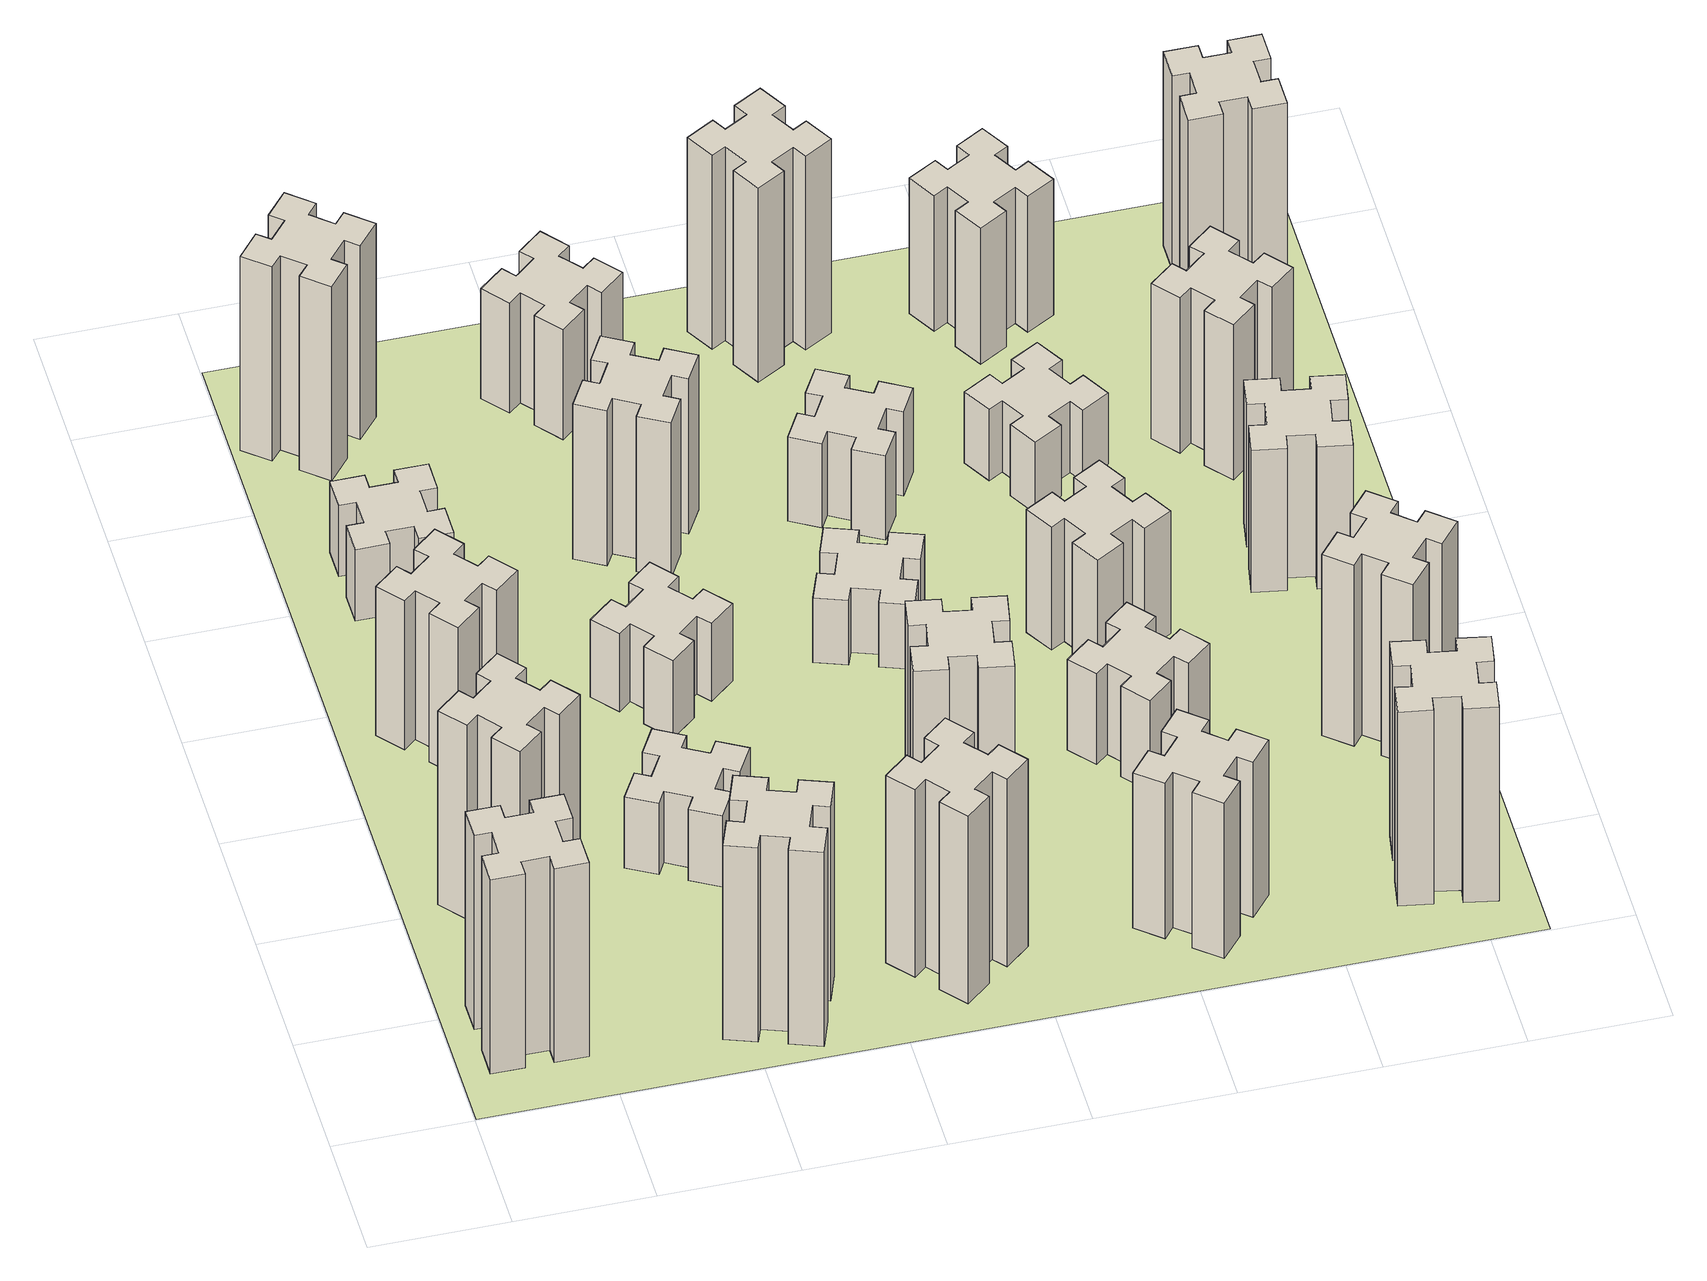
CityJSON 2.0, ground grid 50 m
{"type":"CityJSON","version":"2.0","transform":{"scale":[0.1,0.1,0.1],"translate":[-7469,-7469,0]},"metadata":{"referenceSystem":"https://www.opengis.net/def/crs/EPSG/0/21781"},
"CityObjects":{
"building1":{"type":"Building","attributes":{"class":"1000","function":"1000","usage":"1000","yearOfConstruction":2016,"roofType":"1000","measuredHeight":90,"storeysAboveGround":30,"storeysBelowGround":0},"geometry":[{"type":"Solid","lod":"1","boundaries":[[[[0,1,2,3,4,5,6,7,8,9,10,11,12,13,14,15,16,17,18,19]],[[17,16,20,21]],[[16,15,22,20]],[[15,14,23,22]],[[14,13,24,23]],[[13,12,25,24]],[[12,11,26,25]],[[11,10,27,26]],[[10,9,28,27]],[[9,8,29,28]],[[8,7,30,29]],[[7,6,31,30]],[[6,5,32,31]],[[5,4,33,32]],[[4,3,34,33]],[[3,2,35,34]],[[2,1,36,35]],[[1,0,37,36]],[[0,19,38,37]],[[19,18,39,38]],[[18,17,21,39]],[[24,25,26,27,28,29,30,31,32,33,34,35,36,37,38,39,21,20,22,23]]]]}]},
"building2":{"type":"Building","attributes":{"class":"1000","function":"1000","usage":"1000","yearOfConstruction":2016,"roofType":"1000","measuredHeight":90,"storeysAboveGround":30,"storeysBelowGround":0},"geometry":[{"type":"Solid","lod":"1","boundaries":[[[[40,41,42,43,44,45,46,47,48,49,50,51,52,53,54,55,56,57,58,59]],[[57,56,60,61]],[[56,55,62,60]],[[55,54,63,62]],[[54,53,64,63]],[[53,52,65,64]],[[52,51,66,65]],[[51,50,67,66]],[[50,49,68,67]],[[49,48,69,68]],[[48,47,70,69]],[[47,46,71,70]],[[46,45,72,71]],[[45,44,73,72]],[[44,43,74,73]],[[43,42,75,74]],[[42,41,76,75]],[[41,40,77,76]],[[40,59,78,77]],[[59,58,79,78]],[[58,57,61,79]],[[64,65,66,67,68,69,70,71,72,73,74,75,76,77,78,79,61,60,62,63]]]]}]},
"building3":{"type":"Building","attributes":{"class":"1000","function":"1000","usage":"1000","yearOfConstruction":2016,"roofType":"1000","measuredHeight":69,"storeysAboveGround":30,"storeysBelowGround":0},"geometry":[{"type":"Solid","lod":"1","boundaries":[[[[80,81,82,83,84,85,86,87,88,89,90,91,92,93,94,95,96,97,98,99]],[[97,96,100,101]],[[96,95,102,100]],[[95,94,103,102]],[[94,93,104,103]],[[93,92,105,104]],[[92,91,106,105]],[[91,90,107,106]],[[90,89,108,107]],[[89,88,109,108]],[[88,87,110,109]],[[87,86,111,110]],[[86,85,112,111]],[[85,84,113,112]],[[84,83,114,113]],[[83,82,115,114]],[[82,81,116,115]],[[81,80,117,116]],[[80,99,118,117]],[[99,98,119,118]],[[98,97,101,119]],[[104,105,106,107,108,109,110,111,112,113,114,115,116,117,118,119,101,100,102,103]]]]}]},
"building4":{"type":"Building","attributes":{"class":"1000","function":"1000","usage":"1000","yearOfConstruction":2016,"roofType":"1000","measuredHeight":33,"storeysAboveGround":30,"storeysBelowGround":0},"geometry":[{"type":"Solid","lod":"1","boundaries":[[[[120,121,122,123,124,125,126,127,128,129,130,131,132,133,134,135,136,137,138,139]],[[137,136,140,141]],[[136,135,142,140]],[[135,134,143,142]],[[134,133,144,143]],[[133,132,145,144]],[[132,131,146,145]],[[131,130,147,146]],[[130,129,148,147]],[[129,128,149,148]],[[128,127,150,149]],[[127,126,151,150]],[[126,125,152,151]],[[125,124,153,152]],[[124,123,154,153]],[[123,122,155,154]],[[122,121,156,155]],[[121,120,157,156]],[[120,139,158,157]],[[139,138,159,158]],[[138,137,141,159]],[[144,145,146,147,148,149,150,151,152,153,154,155,156,157,158,159,141,140,142,143]]]]}]},
"building5":{"type":"Building","attributes":{"class":"1000","function":"1000","usage":"1000","yearOfConstruction":2016,"roofType":"1000","measuredHeight":90,"storeysAboveGround":30,"storeysBelowGround":0},"geometry":[{"type":"Solid","lod":"1","boundaries":[[[[160,161,162,163,164,165,166,167,168,169,170,171,172,173,174,175,176,177,178,179]],[[177,176,180,181]],[[176,175,182,180]],[[175,174,183,182]],[[174,173,184,183]],[[173,172,185,184]],[[172,171,186,185]],[[171,170,187,186]],[[170,169,188,187]],[[169,168,189,188]],[[168,167,190,189]],[[167,166,191,190]],[[166,165,192,191]],[[165,164,193,192]],[[164,163,194,193]],[[163,162,195,194]],[[162,161,196,195]],[[161,160,197,196]],[[160,179,198,197]],[[179,178,199,198]],[[178,177,181,199]],[[184,185,186,187,188,189,190,191,192,193,194,195,196,197,198,199,181,180,182,183]]]]}]},
"building6":{"type":"Building","attributes":{"class":"1000","function":"1000","usage":"1000","yearOfConstruction":2016,"roofType":"1000","measuredHeight":90,"storeysAboveGround":30,"storeysBelowGround":0},"geometry":[{"type":"Solid","lod":"1","boundaries":[[[[200,201,202,203,204,205,206,207,208,209,210,211,212,213,214,215,216,217,218,219]],[[217,216,220,221]],[[216,215,222,220]],[[215,214,223,222]],[[214,213,224,223]],[[213,212,225,224]],[[212,211,226,225]],[[211,210,227,226]],[[210,209,228,227]],[[209,208,229,228]],[[208,207,230,229]],[[207,206,231,230]],[[206,205,232,231]],[[205,204,233,232]],[[204,203,234,233]],[[203,202,235,234]],[[202,201,236,235]],[[201,200,237,236]],[[200,219,238,237]],[[219,218,239,238]],[[218,217,221,239]],[[224,225,226,227,228,229,230,231,232,233,234,235,236,237,238,239,221,220,222,223]]]]}]},
"building7":{"type":"Building","attributes":{"class":"1000","function":"1000","usage":"1000","yearOfConstruction":2016,"roofType":"1000","measuredHeight":33,"storeysAboveGround":30,"storeysBelowGround":0},"geometry":[{"type":"Solid","lod":"1","boundaries":[[[[240,241,242,243,244,245,246,247,248,249,250,251,252,253,254,255,256,257,258,259]],[[257,256,260,261]],[[256,255,262,260]],[[255,254,263,262]],[[254,253,264,263]],[[253,252,265,264]],[[252,251,266,265]],[[251,250,267,266]],[[250,249,268,267]],[[249,248,269,268]],[[248,247,270,269]],[[247,246,271,270]],[[246,245,272,271]],[[245,244,273,272]],[[244,243,274,273]],[[243,242,275,274]],[[242,241,276,275]],[[241,240,277,276]],[[240,259,278,277]],[[259,258,279,278]],[[258,257,261,279]],[[264,265,266,267,268,269,270,271,272,273,274,275,276,277,278,279,261,260,262,263]]]]}]},
"building8":{"type":"Building","attributes":{"class":"1000","function":"1000","usage":"1000","yearOfConstruction":2016,"roofType":"1000","measuredHeight":36,"storeysAboveGround":30,"storeysBelowGround":0},"geometry":[{"type":"Solid","lod":"1","boundaries":[[[[280,281,282,283,284,285,286,287,288,289,290,291,292,293,294,295,296,297,298,299]],[[297,296,300,301]],[[296,295,302,300]],[[295,294,303,302]],[[294,293,304,303]],[[293,292,305,304]],[[292,291,306,305]],[[291,290,307,306]],[[290,289,308,307]],[[289,288,309,308]],[[288,287,310,309]],[[287,286,311,310]],[[286,285,312,311]],[[285,284,313,312]],[[284,283,314,313]],[[283,282,315,314]],[[282,281,316,315]],[[281,280,317,316]],[[280,299,318,317]],[[299,298,319,318]],[[298,297,301,319]],[[304,305,306,307,308,309,310,311,312,313,314,315,316,317,318,319,301,300,302,303]]]]}]},
"building9":{"type":"Building","attributes":{"class":"1000","function":"1000","usage":"1000","yearOfConstruction":2016,"roofType":"1000","measuredHeight":87,"storeysAboveGround":30,"storeysBelowGround":0},"geometry":[{"type":"Solid","lod":"1","boundaries":[[[[320,321,322,323,324,325,326,327,328,329,330,331,332,333,334,335,336,337,338,339]],[[337,336,340,341]],[[336,335,342,340]],[[335,334,343,342]],[[334,333,344,343]],[[333,332,345,344]],[[332,331,346,345]],[[331,330,347,346]],[[330,329,348,347]],[[329,328,349,348]],[[328,327,350,349]],[[327,326,351,350]],[[326,325,352,351]],[[325,324,353,352]],[[324,323,354,353]],[[323,322,355,354]],[[322,321,356,355]],[[321,320,357,356]],[[320,339,358,357]],[[339,338,359,358]],[[338,337,341,359]],[[344,345,346,347,348,349,350,351,352,353,354,355,356,357,358,359,341,340,342,343]]]]}]},
"building10":{"type":"Building","attributes":{"class":"1000","function":"1000","usage":"1000","yearOfConstruction":2016,"roofType":"1000","measuredHeight":72,"storeysAboveGround":30,"storeysBelowGround":0},"geometry":[{"type":"Solid","lod":"1","boundaries":[[[[360,361,362,363,364,365,366,367,368,369,370,371,372,373,374,375,376,377,378,379]],[[377,376,380,381]],[[376,375,382,380]],[[375,374,383,382]],[[374,373,384,383]],[[373,372,385,384]],[[372,371,386,385]],[[371,370,387,386]],[[370,369,388,387]],[[369,368,389,388]],[[368,367,390,389]],[[367,366,391,390]],[[366,365,392,391]],[[365,364,393,392]],[[364,363,394,393]],[[363,362,395,394]],[[362,361,396,395]],[[361,360,397,396]],[[360,379,398,397]],[[379,378,399,398]],[[378,377,381,399]],[[384,385,386,387,388,389,390,391,392,393,394,395,396,397,398,399,381,380,382,383]]]]}]},
"building11":{"type":"Building","attributes":{"class":"1000","function":"1000","usage":"1000","yearOfConstruction":2016,"roofType":"1000","measuredHeight":51,"storeysAboveGround":30,"storeysBelowGround":0},"geometry":[{"type":"Solid","lod":"1","boundaries":[[[[400,401,402,403,404,405,406,407,408,409,410,411,412,413,414,415,416,417,418,419]],[[417,416,420,421]],[[416,415,422,420]],[[415,414,423,422]],[[414,413,424,423]],[[413,412,425,424]],[[412,411,426,425]],[[411,410,427,426]],[[410,409,428,427]],[[409,408,429,428]],[[408,407,430,429]],[[407,406,431,430]],[[406,405,432,431]],[[405,404,433,432]],[[404,403,434,433]],[[403,402,435,434]],[[402,401,436,435]],[[401,400,437,436]],[[400,419,438,437]],[[419,418,439,438]],[[418,417,421,439]],[[424,425,426,427,428,429,430,431,432,433,434,435,436,437,438,439,421,420,422,423]]]]}]},
"building12":{"type":"Building","attributes":{"class":"1000","function":"1000","usage":"1000","yearOfConstruction":2016,"roofType":"1000","measuredHeight":75,"storeysAboveGround":30,"storeysBelowGround":0},"geometry":[{"type":"Solid","lod":"1","boundaries":[[[[440,441,442,443,444,445,446,447,448,449,450,451,452,453,454,455,456,457,458,459]],[[457,456,460,461]],[[456,455,462,460]],[[455,454,463,462]],[[454,453,464,463]],[[453,452,465,464]],[[452,451,466,465]],[[451,450,467,466]],[[450,449,468,467]],[[449,448,469,468]],[[448,447,470,469]],[[447,446,471,470]],[[446,445,472,471]],[[445,444,473,472]],[[444,443,474,473]],[[443,442,475,474]],[[442,441,476,475]],[[441,440,477,476]],[[440,459,478,477]],[[459,458,479,478]],[[458,457,461,479]],[[464,465,466,467,468,469,470,471,472,473,474,475,476,477,478,479,461,460,462,463]]]]}]},
"building13":{"type":"Building","attributes":{"class":"1000","function":"1000","usage":"1000","yearOfConstruction":2016,"roofType":"1000","measuredHeight":30,"storeysAboveGround":30,"storeysBelowGround":0},"geometry":[{"type":"Solid","lod":"1","boundaries":[[[[480,481,482,483,484,485,486,487,488,489,490,491,492,493,494,495,496,497,498,499]],[[497,496,500,501]],[[496,495,502,500]],[[495,494,503,502]],[[494,493,504,503]],[[493,492,505,504]],[[492,491,506,505]],[[491,490,507,506]],[[490,489,508,507]],[[489,488,509,508]],[[488,487,510,509]],[[487,486,511,510]],[[486,485,512,511]],[[485,484,513,512]],[[484,483,514,513]],[[483,482,515,514]],[[482,481,516,515]],[[481,480,517,516]],[[480,499,518,517]],[[499,498,519,518]],[[498,497,501,519]],[[504,505,506,507,508,509,510,511,512,513,514,515,516,517,518,519,501,500,502,503]]]]}]},
"building14":{"type":"Building","attributes":{"class":"1000","function":"1000","usage":"1000","yearOfConstruction":2016,"roofType":"1000","measuredHeight":72,"storeysAboveGround":30,"storeysBelowGround":0},"geometry":[{"type":"Solid","lod":"1","boundaries":[[[[520,521,522,523,524,525,526,527,528,529,530,531,532,533,534,535,536,537,538,539]],[[537,536,540,541]],[[536,535,542,540]],[[535,534,543,542]],[[534,533,544,543]],[[533,532,545,544]],[[532,531,546,545]],[[531,530,547,546]],[[530,529,548,547]],[[529,528,549,548]],[[528,527,550,549]],[[527,526,551,550]],[[526,525,552,551]],[[525,524,553,552]],[[524,523,554,553]],[[523,522,555,554]],[[522,521,556,555]],[[521,520,557,556]],[[520,539,558,557]],[[539,538,559,558]],[[538,537,541,559]],[[544,545,546,547,548,549,550,551,552,553,554,555,556,557,558,559,541,540,542,543]]]]}]},
"building15":{"type":"Building","attributes":{"class":"1000","function":"1000","usage":"1000","yearOfConstruction":2016,"roofType":"1000","measuredHeight":39,"storeysAboveGround":30,"storeysBelowGround":0},"geometry":[{"type":"Solid","lod":"1","boundaries":[[[[560,561,562,563,564,565,566,567,568,569,570,571,572,573,574,575,576,577,578,579]],[[577,576,580,581]],[[576,575,582,580]],[[575,574,583,582]],[[574,573,584,583]],[[573,572,585,584]],[[572,571,586,585]],[[571,570,587,586]],[[570,569,588,587]],[[569,568,589,588]],[[568,567,590,589]],[[567,566,591,590]],[[566,565,592,591]],[[565,564,593,592]],[[564,563,594,593]],[[563,562,595,594]],[[562,561,596,595]],[[561,560,597,596]],[[560,579,598,597]],[[579,578,599,598]],[[578,577,581,599]],[[584,585,586,587,588,589,590,591,592,593,594,595,596,597,598,599,581,580,582,583]]]]}]},
"building16":{"type":"Building","attributes":{"class":"1000","function":"1000","usage":"1000","yearOfConstruction":2016,"roofType":"1000","measuredHeight":90,"storeysAboveGround":30,"storeysBelowGround":0},"geometry":[{"type":"Solid","lod":"1","boundaries":[[[[600,601,602,603,604,605,606,607,608,609,610,611,612,613,614,615,616,617,618,619]],[[617,616,620,621]],[[616,615,622,620]],[[615,614,623,622]],[[614,613,624,623]],[[613,612,625,624]],[[612,611,626,625]],[[611,610,627,626]],[[610,609,628,627]],[[609,608,629,628]],[[608,607,630,629]],[[607,606,631,630]],[[606,605,632,631]],[[605,604,633,632]],[[604,603,634,633]],[[603,602,635,634]],[[602,601,636,635]],[[601,600,637,636]],[[600,619,638,637]],[[619,618,639,638]],[[618,617,621,639]],[[624,625,626,627,628,629,630,631,632,633,634,635,636,637,638,639,621,620,622,623]]]]}]},
"building17":{"type":"Building","attributes":{"class":"1000","function":"1000","usage":"1000","yearOfConstruction":2016,"roofType":"1000","measuredHeight":42,"storeysAboveGround":30,"storeysBelowGround":0},"geometry":[{"type":"Solid","lod":"1","boundaries":[[[[640,641,642,643,644,645,646,647,648,649,650,651,652,653,654,655,656,657,658,659]],[[657,656,660,661]],[[656,655,662,660]],[[655,654,663,662]],[[654,653,664,663]],[[653,652,665,664]],[[652,651,666,665]],[[651,650,667,666]],[[650,649,668,667]],[[649,648,669,668]],[[648,647,670,669]],[[647,646,671,670]],[[646,645,672,671]],[[645,644,673,672]],[[644,643,674,673]],[[643,642,675,674]],[[642,641,676,675]],[[641,640,677,676]],[[640,659,678,677]],[[659,658,679,678]],[[658,657,661,679]],[[664,665,666,667,668,669,670,671,672,673,674,675,676,677,678,679,661,660,662,663]]]]}]},
"building18":{"type":"Building","attributes":{"class":"1000","function":"1000","usage":"1000","yearOfConstruction":2016,"roofType":"1000","measuredHeight":57,"storeysAboveGround":30,"storeysBelowGround":0},"geometry":[{"type":"Solid","lod":"1","boundaries":[[[[680,681,682,683,684,685,686,687,688,689,690,691,692,693,694,695,696,697,698,699]],[[697,696,700,701]],[[696,695,702,700]],[[695,694,703,702]],[[694,693,704,703]],[[693,692,705,704]],[[692,691,706,705]],[[691,690,707,706]],[[690,689,708,707]],[[689,688,709,708]],[[688,687,710,709]],[[687,686,711,710]],[[686,685,712,711]],[[685,684,713,712]],[[684,683,714,713]],[[683,682,715,714]],[[682,681,716,715]],[[681,680,717,716]],[[680,699,718,717]],[[699,698,719,718]],[[698,697,701,719]],[[704,705,706,707,708,709,710,711,712,713,714,715,716,717,718,719,701,700,702,703]]]]}]},
"building19":{"type":"Building","attributes":{"class":"1000","function":"1000","usage":"1000","yearOfConstruction":2016,"roofType":"1000","measuredHeight":33,"storeysAboveGround":30,"storeysBelowGround":0},"geometry":[{"type":"Solid","lod":"1","boundaries":[[[[720,721,722,723,724,725,726,727,728,729,730,731,732,733,734,735,736,737,738,739]],[[737,736,740,741]],[[736,735,742,740]],[[735,734,743,742]],[[734,733,744,743]],[[733,732,745,744]],[[732,731,746,745]],[[731,730,747,746]],[[730,729,748,747]],[[729,728,749,748]],[[728,727,750,749]],[[727,726,751,750]],[[726,725,752,751]],[[725,724,753,752]],[[724,723,754,753]],[[723,722,755,754]],[[722,721,756,755]],[[721,720,757,756]],[[720,739,758,757]],[[739,738,759,758]],[[738,737,741,759]],[[744,745,746,747,748,749,750,751,752,753,754,755,756,757,758,759,741,740,742,743]]]]}]},
"building20":{"type":"Building","attributes":{"class":"1000","function":"1000","usage":"1000","yearOfConstruction":2016,"roofType":"1000","measuredHeight":90,"storeysAboveGround":30,"storeysBelowGround":0},"geometry":[{"type":"Solid","lod":"1","boundaries":[[[[760,761,762,763,764,765,766,767,768,769,770,771,772,773,774,775,776,777,778,779]],[[777,776,780,781]],[[776,775,782,780]],[[775,774,783,782]],[[774,773,784,783]],[[773,772,785,784]],[[772,771,786,785]],[[771,770,787,786]],[[770,769,788,787]],[[769,768,789,788]],[[768,767,790,789]],[[767,766,791,790]],[[766,765,792,791]],[[765,764,793,792]],[[764,763,794,793]],[[763,762,795,794]],[[762,761,796,795]],[[761,760,797,796]],[[760,779,798,797]],[[779,778,799,798]],[[778,777,781,799]],[[784,785,786,787,788,789,790,791,792,793,794,795,796,797,798,799,781,780,782,783]]]]}]},
"building21":{"type":"Building","attributes":{"class":"1000","function":"1000","usage":"1000","yearOfConstruction":2016,"roofType":"1000","measuredHeight":63,"storeysAboveGround":30,"storeysBelowGround":0},"geometry":[{"type":"Solid","lod":"1","boundaries":[[[[800,801,802,803,804,805,806,807,808,809,810,811,812,813,814,815,816,817,818,819]],[[817,816,820,821]],[[816,815,822,820]],[[815,814,823,822]],[[814,813,824,823]],[[813,812,825,824]],[[812,811,826,825]],[[811,810,827,826]],[[810,809,828,827]],[[809,808,829,828]],[[808,807,830,829]],[[807,806,831,830]],[[806,805,832,831]],[[805,804,833,832]],[[804,803,834,833]],[[803,802,835,834]],[[802,801,836,835]],[[801,800,837,836]],[[800,819,838,837]],[[819,818,839,838]],[[818,817,821,839]],[[824,825,826,827,828,829,830,831,832,833,834,835,836,837,838,839,821,820,822,823]]]]}]},
"building22":{"type":"Building","attributes":{"class":"1000","function":"1000","usage":"1000","yearOfConstruction":2016,"roofType":"1000","measuredHeight":84,"storeysAboveGround":30,"storeysBelowGround":0},"geometry":[{"type":"Solid","lod":"1","boundaries":[[[[840,841,842,843,844,845,846,847,848,849,850,851,852,853,854,855,856,857,858,859]],[[857,856,860,861]],[[856,855,862,860]],[[855,854,863,862]],[[854,853,864,863]],[[853,852,865,864]],[[852,851,866,865]],[[851,850,867,866]],[[850,849,868,867]],[[849,848,869,868]],[[848,847,870,869]],[[847,846,871,870]],[[846,845,872,871]],[[845,844,873,872]],[[844,843,874,873]],[[843,842,875,874]],[[842,841,876,875]],[[841,840,877,876]],[[840,859,878,877]],[[859,858,879,878]],[[858,857,861,879]],[[864,865,866,867,868,869,870,871,872,873,874,875,876,877,878,879,861,860,862,863]]]]}]},
"building23":{"type":"Building","attributes":{"class":"1000","function":"1000","usage":"1000","yearOfConstruction":2016,"roofType":"1000","measuredHeight":66,"storeysAboveGround":30,"storeysBelowGround":0},"geometry":[{"type":"Solid","lod":"1","boundaries":[[[[880,881,882,883,884,885,886,887,888,889,890,891,892,893,894,895,896,897,898,899]],[[897,896,900,901]],[[896,895,902,900]],[[895,894,903,902]],[[894,893,904,903]],[[893,892,905,904]],[[892,891,906,905]],[[891,890,907,906]],[[890,889,908,907]],[[889,888,909,908]],[[888,887,910,909]],[[887,886,911,910]],[[886,885,912,911]],[[885,884,913,912]],[[884,883,914,913]],[[883,882,915,914]],[[882,881,916,915]],[[881,880,917,916]],[[880,899,918,917]],[[899,898,919,918]],[[898,897,901,919]],[[904,905,906,907,908,909,910,911,912,913,914,915,916,917,918,919,901,900,902,903]]]]}]},
"building24":{"type":"Building","attributes":{"class":"1000","function":"1000","usage":"1000","yearOfConstruction":2016,"roofType":"1000","measuredHeight":72,"storeysAboveGround":30,"storeysBelowGround":0},"geometry":[{"type":"Solid","lod":"1","boundaries":[[[[920,921,922,923,924,925,926,927,928,929,930,931,932,933,934,935,936,937,938,939]],[[937,936,940,941]],[[936,935,942,940]],[[935,934,943,942]],[[934,933,944,943]],[[933,932,945,944]],[[932,931,946,945]],[[931,930,947,946]],[[930,929,948,947]],[[929,928,949,948]],[[928,927,950,949]],[[927,926,951,950]],[[926,925,952,951]],[[925,924,953,952]],[[924,923,954,953]],[[923,922,955,954]],[[922,921,956,955]],[[921,920,957,956]],[[920,939,958,957]],[[939,938,959,958]],[[938,937,941,959]],[[944,945,946,947,948,949,950,951,952,953,954,955,956,957,958,959,941,940,942,943]]]]}]},
"building25":{"type":"Building","attributes":{"class":"1000","function":"1000","usage":"1000","yearOfConstruction":2016,"roofType":"1000","measuredHeight":90,"storeysAboveGround":30,"storeysBelowGround":0},"geometry":[{"type":"Solid","lod":"1","boundaries":[[[[960,961,962,963,964,965,966,967,968,969,970,971,972,973,974,975,976,977,978,979]],[[977,976,980,981]],[[976,975,982,980]],[[975,974,983,982]],[[974,973,984,983]],[[973,972,985,984]],[[972,971,986,985]],[[971,970,987,986]],[[970,969,988,987]],[[969,968,989,988]],[[968,967,990,989]],[[967,966,991,990]],[[966,965,992,991]],[[965,964,993,992]],[[964,963,994,993]],[[963,962,995,994]],[[962,961,996,995]],[[961,960,997,996]],[[960,979,998,997]],[[979,978,999,998]],[[978,977,981,999]],[[984,985,986,987,988,989,990,991,992,993,994,995,996,997,998,999,981,980,982,983]]]]}]},
"landuse1":{"type":"LandUse","attributes":{"name":"plot1","function":"1010"},"geometry":[{"type":"MultiSurface","lod":"1","boundaries":[[[1000,1001,1002,1003]]]}]}
},
"vertices":[
[165,425,0],[165,325,0],[105,325,0],[105,205,0],[225,205,0],[225,265,0],[325,265,0],[325,205,0],[445,205,0],[445,325,0],[385,325,0],[385,425,0],[445,425,0],[445,545,0],[325,545,0],[325,485,0],[225,485,0],[225,545,0],[105,545,0],[105,425,0],[225,485,900],[225,545,900],[325,485,900],[325,545,900],[445,545,900],[445,425,900],[385,425,900],[385,325,900],[445,325,900],[445,205,900],[325,205,900],[325,265,900],[225,265,900],[225,205,900],[105,205,900],[105,325,900],[165,325,900],[165,425,900],[105,425,900],[105,545,900],
[492,1048,0],[427,1124,0],[473,1163,0],[396,1255,0],[304,1178,0],[343,1132,0],[266,1067,0],[228,1113,0],[136,1036,0],[213,944,0],[259,983,0],[323,906,0],[277,868,0],[354,776,0],[446,853,0],[408,899,0],[484,963,0],[523,917,0],[615,994,0],[538,1086,0],[484,963,900],[523,917,900],[408,899,900],[446,853,900],[354,776,900],[277,868,900],[323,906,900],[259,983,900],[213,944,900],[136,1036,900],[228,1113,900],[266,1067,900],[343,1132,900],[304,1178,900],[396,1255,900],[473,1163,900],[427,1124,900],[492,1048,900],[538,1086,900],[615,994,900],
[492,1888,0],[427,1964,0],[473,2003,0],[396,2095,0],[304,2018,0],[343,1972,0],[266,1907,0],[228,1953,0],[136,1876,0],[213,1784,0],[259,1823,0],[323,1746,0],[277,1708,0],[354,1616,0],[446,1693,0],[408,1739,0],[484,1803,0],[523,1757,0],[615,1834,0],[538,1926,0],[484,1803,690],[523,1757,690],[408,1739,690],[446,1693,690],[354,1616,690],[277,1708,690],[323,1746,690],[259,1823,690],[213,1784,690],[136,1876,690],[228,1953,690],[266,1907,690],[343,1972,690],[304,2018,690],[396,2095,690],[473,2003,690],[427,1964,690],[492,1888,690],[538,1926,690],[615,1834,690],
[485,2545,0],[485,2645,0],[545,2645,0],[545,2765,0],[425,2765,0],[425,2705,0],[325,2705,0],[325,2765,0],[205,2765,0],[205,2645,0],[265,2645,0],[265,2545,0],[205,2545,0],[205,2425,0],[325,2425,0],[325,2485,0],[425,2485,0],[425,2425,0],[545,2425,0],[545,2545,0],[425,2485,330],[425,2425,330],[325,2485,330],[325,2425,330],[205,2425,330],[205,2545,330],[265,2545,330],[265,2645,330],[205,2645,330],[205,2765,330],[325,2765,330],[325,2705,330],[425,2705,330],[425,2765,330],[545,2765,330],[545,2645,330],[485,2645,330],[485,2545,330],[545,2545,330],[545,2425,330],
[1029,360,0],[995,266,0],[939,287,0],[897,174,0],[1010,133,0],[1031,189,0],[1125,155,0],[1104,99,0],[1217,57,0],[1258,170,0],[1202,191,0],[1236,285,0],[1292,264,0],[1333,377,0],[1220,418,0],[1200,362,0],[1106,396,0],[1127,452,0],[1014,493,0],[973,380,0],[1106,396,900],[1127,452,900],[1200,362,900],[1220,418,900],[1333,377,900],[1292,264,900],[1236,285,900],[1202,191,900],[1258,170,900],[1217,57,900],[1104,99,900],[1125,155,900],[1031,189,900],[1010,133,900],[897,174,900],[939,287,900],[995,266,900],[1029,360,900],[973,380,900],[1014,493,900],
[384,3387,0],[308,3452,0],[346,3498,0],[254,3575,0],[177,3483,0],[223,3444,0],[159,3368,0],[113,3406,0],[36,3314,0],[128,3237,0],[166,3283,0],[243,3219,0],[204,3173,0],[296,3096,0],[373,3188,0],[327,3226,0],[392,3303,0],[438,3264,0],[515,3356,0],[423,3433,0],[392,3303,900],[438,3264,900],[327,3226,900],[373,3188,900],[296,3096,900],[204,3173,900],[243,3219,900],[166,3283,900],[128,3237,900],[36,3314,900],[113,3406,900],[159,3368,900],[223,3444,900],[177,3483,900],[254,3575,900],[346,3498,900],[308,3452,900],[384,3387,900],[423,3433,900],[515,3356,900],
[1086,1017,0],[1136,1104,0],[1188,1074,0],[1248,1178,0],[1144,1238,0],[1114,1186,0],[1027,1236,0],[1057,1288,0],[953,1348,0],[893,1244,0],[945,1214,0],[895,1127,0],[843,1157,0],[783,1053,0],[887,993,0],[917,1045,0],[1004,995,0],[974,943,0],[1078,883,0],[1138,987,0],[1004,995,330],[974,943,330],[917,1045,330],[887,993,330],[783,1053,330],[843,1157,330],[895,1127,330],[945,1214,330],[893,1244,330],[953,1348,330],[1057,1288,330],[1027,1236,330],[1114,1186,330],[1144,1238,330],[1248,1178,330],[1188,1074,330],[1136,1104,330],[1086,1017,330],[1138,987,330],[1078,883,330],
[1083,1972,0],[1006,1907,0],[968,1953,0],[876,1876,0],[953,1784,0],[999,1823,0],[1063,1746,0],[1017,1708,0],[1094,1616,0],[1186,1693,0],[1148,1739,0],[1224,1803,0],[1263,1757,0],[1355,1834,0],[1278,1926,0],[1232,1888,0],[1167,1964,0],[1213,2003,0],[1136,2095,0],[1044,2018,0],[1167,1964,360],[1213,2003,360],[1232,1888,360],[1278,1926,360],[1355,1834,360],[1263,1757,360],[1224,1803,360],[1148,1739,360],[1186,1693,360],[1094,1616,360],[1017,1708,360],[1063,1746,360],[999,1823,360],[953,1784,360],[876,1876,360],[968,1953,360],[1006,1907,360],[1083,1972,360],[1044,2018,360],[1136,2095,360],
[1639,343,0],[1703,266,0],[1657,228,0],[1734,136,0],[1826,213,0],[1788,259,0],[1864,323,0],[1903,277,0],[1995,354,0],[1918,446,0],[1872,408,0],[1807,484,0],[1853,523,0],[1776,615,0],[1684,538,0],[1723,492,0],[1646,427,0],[1608,473,0],[1516,396,0],[1593,304,0],[1646,427,870],[1608,473,870],[1723,492,870],[1684,538,870],[1776,615,870],[1853,523,870],[1807,484,870],[1872,408,870],[1918,446,870],[1995,354,870],[1903,277,870],[1864,323,870],[1788,259,870],[1826,213,870],[1734,136,870],[1657,228,870],[1703,266,870],[1639,343,870],[1593,304,870],[1516,396,870],
[1314,2666,0],[1227,2716,0],[1257,2768,0],[1153,2828,0],[1093,2724,0],[1145,2694,0],[1095,2607,0],[1043,2637,0],[983,2533,0],[1087,2473,0],[1117,2525,0],[1204,2475,0],[1174,2423,0],[1278,2363,0],[1338,2467,0],[1286,2497,0],[1336,2584,0],[1388,2554,0],[1448,2658,0],[1344,2718,0],[1336,2584,720],[1388,2554,720],[1286,2497,720],[1338,2467,720],[1278,2363,720],[1174,2423,720],[1204,2475,720],[1117,2525,720],[1087,2473,720],[983,2533,720],[1043,2637,720],[1095,2607,720],[1145,2694,720],[1093,2724,720],[1153,2828,720],[1257,2768,720],[1227,2716,720],[1314,2666,720],[1344,2718,720],[1448,2658,720],
[1232,3368,0],[1167,3444,0],[1213,3483,0],[1136,3575,0],[1044,3498,0],[1083,3452,0],[1006,3387,0],[968,3433,0],[876,3356,0],[953,3264,0],[999,3303,0],[1063,3226,0],[1017,3188,0],[1094,3096,0],[1186,3173,0],[1148,3219,0],[1224,3283,0],[1263,3237,0],[1355,3314,0],[1278,3406,0],[1224,3283,510],[1263,3237,510],[1148,3219,510],[1186,3173,510],[1094,3096,510],[1017,3188,510],[1063,3226,510],[999,3303,510],[953,3264,510],[876,3356,510],[968,3433,510],[1006,3387,510],[1083,3452,510],[1044,3498,510],[1136,3575,510],[1213,3483,510],[1167,3444,510],[1232,3368,510],[1278,3406,510],[1355,3314,510],
[2055,1047,0],[2072,1145,0],[2131,1135,0],[2152,1253,0],[2034,1274,0],[2024,1215,0],[1925,1232,0],[1936,1291,0],[1817,1312,0],[1797,1194,0],[1856,1184,0],[1838,1085,0],[1779,1096,0],[1758,977,0],[1877,957,0],[1887,1016,0],[1985,998,0],[1975,939,0],[2093,918,0],[2114,1037,0],[1985,998,750],[1975,939,750],[1887,1016,750],[1877,957,750],[1758,977,750],[1779,1096,750],[1838,1085,750],[1856,1184,750],[1797,1194,750],[1817,1312,750],[1936,1291,750],[1925,1232,750],[2024,1215,750],[2034,1274,750],[2152,1253,750],[2131,1135,750],[2072,1145,750],[2055,1047,750],[2114,1037,750],[2093,918,750],
[1769,2040,0],[1735,1946,0],[1679,1967,0],[1637,1854,0],[1750,1813,0],[1771,1869,0],[1865,1835,0],[1844,1779,0],[1957,1737,0],[1998,1850,0],[1942,1871,0],[1976,1965,0],[2032,1944,0],[2073,2057,0],[1960,2098,0],[1940,2042,0],[1846,2076,0],[1867,2132,0],[1754,2173,0],[1713,2060,0],[1846,2076,300],[1867,2132,300],[1940,2042,300],[1960,2098,300],[2073,2057,300],[2032,1944,300],[1976,1965,300],[1942,1871,300],[1998,1850,300],[1957,1737,300],[1844,1779,300],[1865,1835,300],[1771,1869,300],[1750,1813,300],[1637,1854,300],[1679,1967,300],[1735,1946,300],[1769,2040,300],[1713,2060,300],[1754,2173,300],
[2486,323,0],[2563,259,0],[2524,213,0],[2616,136,0],[2693,228,0],[2647,266,0],[2712,343,0],[2758,304,0],[2835,396,0],[2743,473,0],[2704,427,0],[2628,492,0],[2666,538,0],[2574,615,0],[2497,523,0],[2543,484,0],[2479,408,0],[2433,446,0],[2356,354,0],[2448,277,0],[2479,408,720],[2433,446,720],[2543,484,720],[2497,523,720],[2574,615,720],[2666,538,720],[2628,492,720],[2704,427,720],[2743,473,720],[2835,396,720],[2758,304,720],[2712,343,720],[2647,266,720],[2693,228,720],[2616,136,720],[2524,213,720],[2563,259,720],[2486,323,720],[2448,277,720],[2356,354,720],
[2026,2497,0],[2076,2584,0],[2128,2554,0],[2188,2658,0],[2084,2718,0],[2054,2666,0],[1967,2716,0],[1997,2768,0],[1893,2828,0],[1833,2724,0],[1885,2694,0],[1835,2607,0],[1783,2637,0],[1723,2533,0],[1827,2473,0],[1857,2525,0],[1944,2475,0],[1914,2423,0],[2018,2363,0],[2078,2467,0],[1944,2475,390],[1914,2423,390],[1857,2525,390],[1827,2473,390],[1723,2533,390],[1783,2637,390],[1835,2607,390],[1885,2694,390],[1833,2724,390],[1893,2828,390],[1997,2768,390],[1967,2716,390],[2054,2666,390],[2084,2718,390],[2188,2658,390],[2128,2554,390],[2076,2584,390],[2026,2497,390],[2078,2467,390],[2018,2363,390],
[1844,3556,0],[1757,3506,0],[1727,3558,0],[1623,3498,0],[1683,3394,0],[1735,3424,0],[1785,3337,0],[1733,3307,0],[1793,3203,0],[1897,3263,0],[1867,3315,0],[1954,3365,0],[1984,3313,0],[2088,3373,0],[2028,3477,0],[1976,3447,0],[1926,3534,0],[1978,3564,0],[1918,3668,0],[1814,3608,0],[1926,3534,900],[1978,3564,900],[1976,3447,900],[2028,3477,900],[2088,3373,900],[1984,3313,900],[1954,3365,900],[1867,3315,900],[1897,3263,900],[1793,3203,900],[1733,3307,900],[1785,3337,900],[1735,3424,900],[1683,3394,900],[1623,3498,900],[1727,3558,900],[1757,3506,900],[1844,3556,900],[1814,3608,900],[1918,3668,900],
[2563,1332,0],[2486,1267,0],[2448,1313,0],[2356,1236,0],[2433,1144,0],[2479,1183,0],[2543,1106,0],[2497,1068,0],[2574,976,0],[2666,1053,0],[2628,1099,0],[2704,1163,0],[2743,1117,0],[2835,1194,0],[2758,1286,0],[2712,1248,0],[2647,1324,0],[2693,1363,0],[2616,1455,0],[2524,1378,0],[2647,1324,420],[2693,1363,420],[2712,1248,420],[2758,1286,420],[2835,1194,420],[2743,1117,420],[2704,1163,420],[2628,1099,420],[2666,1053,420],[2574,976,420],[2497,1068,420],[2543,1106,420],[2479,1183,420],[2433,1144,420],[2356,1236,420],[2448,1313,420],[2486,1267,420],[2563,1332,420],[2524,1378,420],[2616,1455,420],
[2584,1876,0],[2497,1826,0],[2467,1878,0],[2363,1818,0],[2423,1714,0],[2475,1744,0],[2525,1657,0],[2473,1627,0],[2533,1523,0],[2637,1583,0],[2607,1635,0],[2694,1685,0],[2724,1633,0],[2828,1693,0],[2768,1797,0],[2716,1767,0],[2666,1854,0],[2718,1884,0],[2658,1988,0],[2554,1928,0],[2666,1854,570],[2718,1884,570],[2716,1767,570],[2768,1797,570],[2828,1693,570],[2724,1633,570],[2694,1685,570],[2607,1635,570],[2637,1583,570],[2533,1523,570],[2473,1627,570],[2525,1657,570],[2475,1744,570],[2423,1714,570],[2363,1818,570],[2467,1878,570],[2497,1826,570],[2584,1876,570],[2554,1928,570],[2658,1988,570],
[2475,2584,0],[2525,2497,0],[2473,2467,0],[2533,2363,0],[2637,2423,0],[2607,2475,0],[2694,2525,0],[2724,2473,0],[2828,2533,0],[2768,2637,0],[2716,2607,0],[2666,2694,0],[2718,2724,0],[2658,2828,0],[2554,2768,0],[2584,2716,0],[2497,2666,0],[2467,2718,0],[2363,2658,0],[2423,2554,0],[2497,2666,330],[2467,2718,330],[2584,2716,330],[2554,2768,330],[2658,2828,330],[2718,2724,330],[2666,2694,330],[2716,2607,330],[2768,2637,330],[2828,2533,330],[2724,2473,330],[2694,2525,330],[2607,2475,330],[2637,2423,330],[2533,2363,330],[2473,2467,330],[2525,2497,330],[2475,2584,330],[2423,2554,330],[2363,2658,330],
[3504,475,0],[3405,492,0],[3416,551,0],[3297,572,0],[3277,454,0],[3336,444,0],[3318,345,0],[3259,356,0],[3238,237,0],[3357,217,0],[3367,276,0],[3465,258,0],[3455,199,0],[3573,178,0],[3594,297,0],[3535,307,0],[3552,405,0],[3611,395,0],[3632,513,0],[3514,534,0],[3552,405,900],[3611,395,900],[3535,307,900],[3594,297,900],[3573,178,900],[3455,199,900],[3465,258,900],[3367,276,900],[3357,217,900],[3238,237,900],[3259,356,900],[3318,345,900],[3336,444,900],[3277,454,900],[3297,572,900],[3416,551,900],[3405,492,900],[3504,475,900],[3514,534,900],[3632,513,900],
[2716,3347,0],[2666,3434,0],[2718,3464,0],[2658,3568,0],[2554,3508,0],[2584,3456,0],[2497,3406,0],[2467,3458,0],[2363,3398,0],[2423,3294,0],[2475,3324,0],[2525,3237,0],[2473,3207,0],[2533,3103,0],[2637,3163,0],[2607,3215,0],[2694,3265,0],[2724,3213,0],[2828,3273,0],[2768,3377,0],[2694,3265,630],[2724,3213,630],[2607,3215,630],[2637,3163,630],[2533,3103,630],[2473,3207,630],[2525,3237,630],[2475,3324,630],[2423,3294,630],[2363,3398,630],[2467,3458,630],[2497,3406,630],[2584,3456,630],[2554,3508,630],[2658,3568,630],[2718,3464,630],[2666,3434,630],[2716,3347,630],[2768,3377,630],[2828,3273,630],
[3487,1006,0],[3552,1083,0],[3598,1044,0],[3675,1136,0],[3583,1213,0],[3544,1167,0],[3468,1232,0],[3506,1278,0],[3414,1355,0],[3337,1263,0],[3383,1224,0],[3319,1148,0],[3273,1186,0],[3196,1094,0],[3288,1017,0],[3326,1063,0],[3403,999,0],[3364,953,0],[3456,876,0],[3533,968,0],[3403,999,840],[3364,953,840],[3326,1063,840],[3288,1017,840],[3196,1094,840],[3273,1186,840],[3319,1148,840],[3383,1224,840],[3337,1263,840],[3414,1355,840],[3506,1278,840],[3468,1232,840],[3544,1167,840],[3583,1213,840],[3675,1136,840],[3598,1044,840],[3552,1083,840],[3487,1006,840],[3533,968,840],[3456,876,840],
[3267,1856,0],[3365,1838,0],[3355,1779,0],[3473,1758,0],[3494,1877,0],[3435,1887,0],[3452,1985,0],[3511,1975,0],[3532,2093,0],[3414,2114,0],[3404,2055,0],[3305,2072,0],[3316,2131,0],[3197,2152,0],[3177,2034,0],[3236,2024,0],[3218,1925,0],[3159,1936,0],[3138,1817,0],[3257,1797,0],[3218,1925,660],[3159,1936,660],[3236,2024,660],[3177,2034,660],[3197,2152,660],[3316,2131,660],[3305,2072,660],[3404,2055,660],[3414,2114,660],[3532,2093,660],[3511,1975,660],[3452,1985,660],[3435,1887,660],[3494,1877,660],[3473,1758,660],[3355,1779,660],[3365,1838,660],[3267,1856,660],[3257,1797,660],[3138,1817,660],
[3203,2712,0],[3126,2647,0],[3088,2693,0],[2996,2616,0],[3073,2524,0],[3119,2563,0],[3183,2486,0],[3137,2448,0],[3214,2356,0],[3306,2433,0],[3268,2479,0],[3344,2543,0],[3383,2497,0],[3475,2574,0],[3398,2666,0],[3352,2628,0],[3287,2704,0],[3333,2743,0],[3256,2835,0],[3164,2758,0],[3287,2704,720],[3333,2743,720],[3352,2628,720],[3398,2666,720],[3475,2574,720],[3383,2497,720],[3344,2543,720],[3268,2479,720],[3306,2433,720],[3214,2356,720],[3137,2448,720],[3183,2486,720],[3119,2563,720],[3073,2524,720],[2996,2616,720],[3088,2693,720],[3126,2647,720],[3203,2712,720],[3164,2758,720],[3256,2835,720],
[3385,3225,0],[3485,3225,0],[3485,3165,0],[3605,3165,0],[3605,3285,0],[3545,3285,0],[3545,3385,0],[3605,3385,0],[3605,3505,0],[3485,3505,0],[3485,3445,0],[3385,3445,0],[3385,3505,0],[3265,3505,0],[3265,3385,0],[3325,3385,0],[3325,3285,0],[3265,3285,0],[3265,3165,0],[3385,3165,0],[3325,3285,900],[3265,3285,900],[3325,3385,900],[3265,3385,900],[3265,3505,900],[3385,3505,900],[3385,3445,900],[3485,3445,900],[3485,3505,900],[3605,3505,900],[3605,3385,900],[3545,3385,900],[3545,3285,900],[3605,3285,900],[3605,3165,900],[3485,3165,900],[3485,3225,900],[3385,3225,900],[3385,3165,900],[3265,3165,900],
[5,3705,0],[3705,3705,0],[3705,5,0],[5,5,0]
]}
